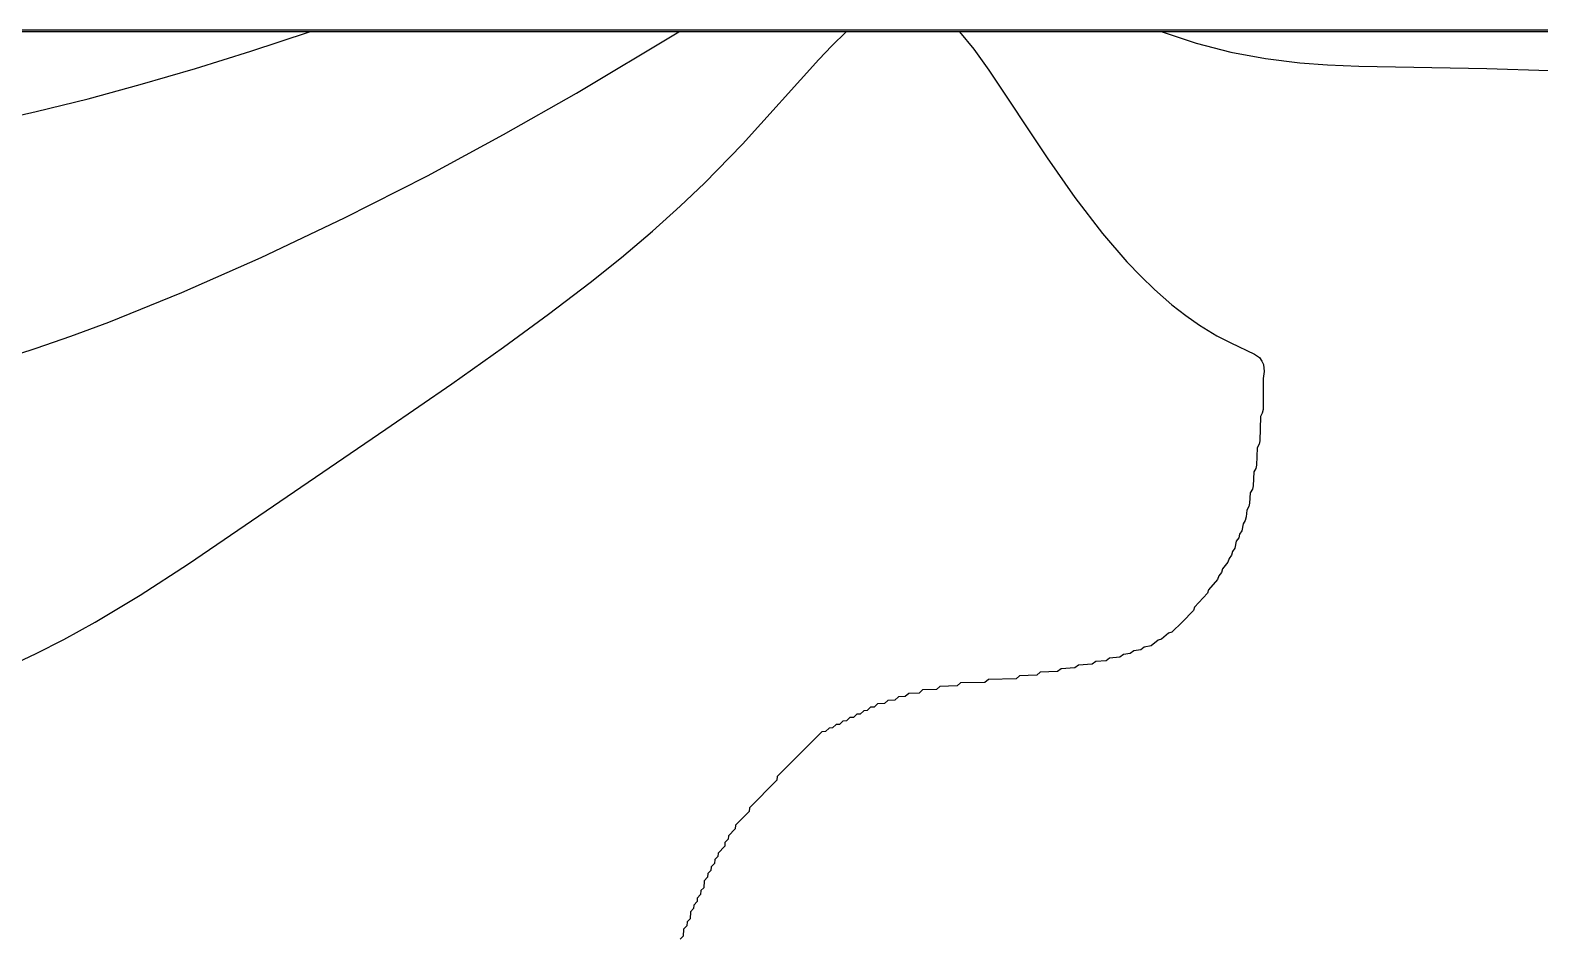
# Model space of a CAD drawing. Header units: millimetres. Extents: x 0 to 600000, y 0 to 540000.
# Drawn here: x 276937 to 385944, y 474582 to 540000 of the extents above; entities that cross this region are included whole.
import ezdxf

# ---------------------------------------------------------------- set-up
doc = ezdxf.new("R2010")
doc.units = ezdxf.units.MM
for name, color, linetype in [('CONTOUR_44', 5, 'Continuous'), ('CONTOUR_45', 5, 'Continuous'), ('CONTOUR_46', 150, 'Continuous'), ('CONTOUR_47', 150, 'Continuous'), ('CONTOUR_48', 130, 'Continuous'), ('CONTOUR_49', 90, 'Continuous'), ('CONTOUR_50', 90, 'Continuous'), ('CONTOUR_51', 3, 'Continuous'), ('CONTOUR_52', 60, 'Continuous'), ('MODEL_BOUNDARY', 7, 'Continuous')]:
    doc.layers.add(name, color=color, linetype=linetype)

msp = doc.modelspace()

# ---------------------------------------------------------------- linework, layer by layer
at = {"layer": 'CONTOUR_44'}
msp.add_polyline3d([(125, 123, 44000), (599875, 124, 44000), (599876, 539875, 44000), (125, 539876, 44000), (125, 123, 44000)], close=True, dxfattribs=at)
at = {"layer": 'CONTOUR_45'}
msp.add_polyline3d([(125, 123, 45000), (599875, 124, 45000), (599876, 539875, 45000), (125, 539876, 45000), (125, 123, 45000)], close=True, dxfattribs=at)
at = {"layer": 'CONTOUR_46'}
msp.add_polyline3d([(599876, 539875, 46000), (125, 539875, 46000)], dxfattribs=at)
at = {"layer": 'CONTOUR_47'}
msp.add_polyline3d([(599876, 539875, 47000), (125, 539875, 47000)], dxfattribs=at)
at = {"layer": 'CONTOUR_48'}
msp.add_polyline3d([(599875, 539875, 48000), (125, 539875, 48000)], dxfattribs=at)
at = {"layer": 'CONTOUR_49'}
msp.add_polyline3d([(599875, 539875, 49000), (25836, 539875, 49000)], dxfattribs=at)
at = {"layer": 'CONTOUR_50'}
for points in [[(275125, 493976, 50000), (277375, 495025, 50000), (279375, 496043, 50000), (281625, 497280, 50000), (284875, 499226, 50000), (288375, 501485, 50000), (302625, 511201, 50000), (307375, 514483, 50000), (311125, 517135, 50000), (314375, 519512, 50000), (317375, 521804, 50000), (319625, 523609, 50000), (321875, 525511, 50000), (323875, 527305, 50000), (325625, 528970, 50000), (328375, 531786, 50000), (333872, 537875, 50000), (334821, 538875, 50000), (335848, 539875, 50000), (53912, 539875, 50000)], [(437255, 539875, 50000), (344047, 539875, 50000), (345078, 538625, 50000), (346169, 537125, 50000), (350375, 530783, 50000), (352375, 527922, 50000), (354375, 525322, 50000), (356125, 523296, 50000), (357125, 522249, 50000), (358125, 521284, 50000), (359375, 520194, 50000), (360375, 519414, 50000), (361375, 518716, 50000), (362625, 517957, 50000), (363625, 517435, 50000), (365346, 516625, 50000), (365698, 516375, 50000), (365884, 516125, 50000), (365981, 515875, 50000), (366045, 515375, 50000), (365957, 514875, 50000), (365958, 512625, 50000), (365901, 512375, 50000), (365776, 512125, 50000), (365734, 510375, 50000), (365682, 510125, 50000), (365537, 509875, 50000), (365492, 508625, 50000), (365441, 508375, 50000), (365289, 508125, 50000), (365243, 507125, 50000), (365191, 506875, 50000), (365037, 506625, 50000), (364992, 505875, 50000), (364936, 505625, 50000), (364781, 505375, 50000), (364741, 504875, 50000), (364680, 504625, 50000), (364524, 504375, 50000), (364430, 503875, 50000), (364264, 503625, 50000), (364202, 503375, 50000), (364027, 503125, 50000), (363928, 502625, 50000), (363759, 502375, 50000), (363688, 502125, 50000), (363508, 501875, 50000), (363429, 501625, 50000), (363020, 501125, 50000), (362950, 500875, 50000), (362760, 500625, 50000), (362678, 500375, 50000), (362018, 499625, 50000), (361937, 499375, 50000), (361019, 498375, 50000), (360935, 498125, 50000), (360125, 497285, 50000), (359375, 496572, 50000), (359125, 496487, 50000), (358625, 496061, 50000), (358375, 495983, 50000), (357875, 495580, 50000), (357375, 495469, 50000), (357125, 495291, 50000), (356625, 495208, 50000), (356375, 495026, 50000), (355875, 494953, 50000), (355625, 494771, 50000), (354875, 494692, 50000), (354625, 494505, 50000), (353875, 494436, 50000), (353625, 494246, 50000), (352625, 494178, 50000), (352375, 493982, 50000), (351375, 493923, 50000), (351125, 493723, 50000), (349875, 493667, 50000), (349625, 493462, 50000), (348375, 493413, 50000), (348125, 493204, 50000), (346125, 493156, 50000), (345875, 492939, 50000), (344125, 492901, 50000), (343875, 492679, 50000), (342625, 492648, 50000), (342375, 492422, 50000), (341375, 492396, 50000), (341125, 492167, 50000), (340375, 492145, 50000), (340125, 491913, 50000), (339625, 491895, 50000), (339375, 491663, 50000), (338875, 491644, 50000), (338625, 491411, 50000), (338125, 491393, 50000), (337875, 491157, 50000), (337625, 491145, 50000), (337375, 490907, 50000), (337125, 490895, 50000), (336875, 490657, 50000), (336625, 490645, 50000), (336375, 490407, 50000), (336125, 490394, 50000), (335875, 490156, 50000), (335625, 490144, 50000), (335375, 489905, 50000), (335125, 489893, 50000), (334875, 489654, 50000), (334625, 489642, 50000), (334375, 489402, 50000), (334104, 489375, 50000), (330875, 486149, 50000), (330842, 485875, 50000), (328875, 483898, 50000), (328843, 483625, 50000), (327875, 482648, 50000), (327845, 482375, 50000), (327358, 481875, 50000), (327347, 481625, 50000), (327106, 481375, 50000), (327093, 481125, 50000), (326608, 480625, 50000), (326597, 480375, 50000), (326375, 480153, 50000), (326346, 479875, 50000), (326107, 479625, 50000), (326095, 479375, 50000), (325875, 479155, 50000), (325846, 478875, 50000), (325608, 478625, 50000), (325590, 478125, 50000), (325375, 477910, 50000), (325342, 477625, 50000), (325105, 477375, 50000), (325093, 477125, 50000), (324856, 476875, 50000), (324844, 476625, 50000), (324607, 476375, 50000), (324589, 475875, 50000), (324375, 475661, 50000), (324342, 475375, 50000), (324106, 475125, 50000), (324088, 474625, 50000), (323875, 474412, 50000)]]:
    msp.add_polyline3d(points, dxfattribs=at)
at = {"layer": 'CONTOUR_51'}
msp.add_polyline3d([(274875, 516236, 51000), (277375, 517049, 51000), (279875, 517920, 51000), (282625, 518943, 51000), (287875, 521063, 51000), (293625, 523601, 51000), (299625, 526455, 51000), (305625, 529503, 51000), (311125, 532472, 51000), (316375, 535467, 51000), (323763, 539875, 51000), (164623, 539875, 51000)], dxfattribs=at)
msp.add_polyline3d([(397875, 536363, 51000), (400625, 536266, 51000), (403125, 536300, 51000), (405625, 536477, 51000), (408125, 536805, 51000), (410625, 537281, 51000), (413375, 537956, 51000), (416125, 538763, 51000), (419461, 539875, 51000), (358679, 539875, 51000), (361125, 539061, 51000), (363625, 538415, 51000), (366125, 537955, 51000), (368625, 537658, 51000), (370625, 537513, 51000), (372875, 537417, 51000), (382125, 537249, 51000), (386625, 537102, 51000), (390375, 536897, 51000), (397875, 536363, 51000)], close=True, dxfattribs=at)
at = {"layer": 'CONTOUR_52'}
msp.add_polyline3d([(273875, 533334, 52000), (277375, 534124, 52000), (281125, 535057, 52000), (284875, 536071, 52000), (288875, 537238, 52000), (292875, 538482, 52000), (297108, 539875, 52000), (193594, 539875, 52000)], dxfattribs=at)
at = {"layer": 'MODEL_BOUNDARY'}
msp.add_polyline3d([(0, 0, 43000), (600000, 0, 43000), (600000, 540000, 43000), (0, 540000, 43000)], close=True, dxfattribs=at)

doc.saveas('drawing.dxf')
